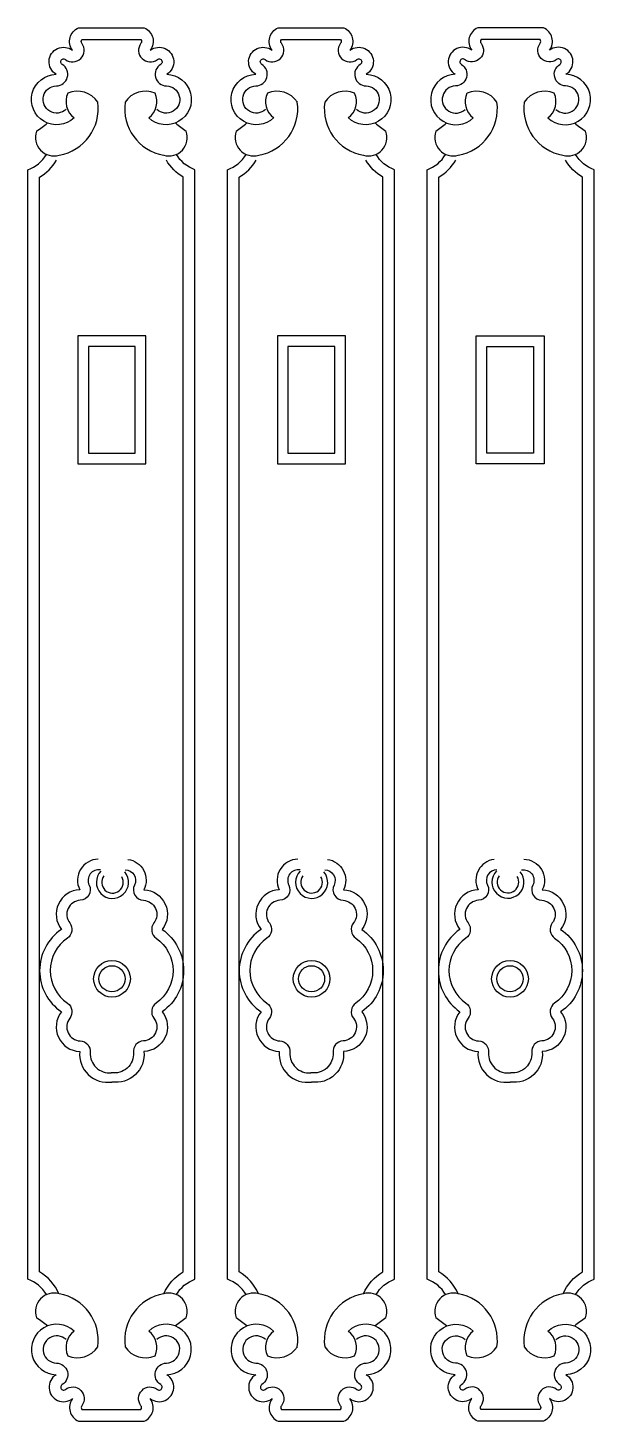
# Model space of a CAD drawing. Header units: metres. Extents: x 373 to 480, y 515 to 778.
import ezdxf

# ---------------------------------------------------------------- set-up
doc = ezdxf.new("R2010")
doc.units = ezdxf.units.M
doc.layers.add('3', color=3, linetype='Continuous')
doc.layers.add('4', color=4, linetype='Continuous')

msp = doc.modelspace()

# ---------------------------------------------------------------- linework, layer by layer
at = {"layer": '3'}
for points in [[(380.45, 762.58, -1.46), (378.62, 767.01, 0.75), (379.72, 771.08, -1.06), (380.34, 772, 0.88), (383.44, 775.07, -0.34), (383.45, 775.78), (394.61, 775.78, -0.34), (394.62, 775.07, 0.88), (397.72, 772, -1.06), (398.35, 771.08, 0.75), (399.44, 767.01, -1.46), (397.61, 762.58, -1.46)], [(418.19, 762.58, -1.46), (416.36, 767.01, 0.75), (417.46, 771.08, -1.06), (418.08, 772, 0.88), (421.18, 775.07, -0.34), (421.19, 775.78), (432.35, 775.78, -0.34), (432.36, 775.07, 0.88), (435.46, 772, -1.06), (436.09, 771.08, 0.75), (437.18, 767.01, -1.46), (435.35, 762.58, -1.46)], [(473.09, 762.58, 1.46), (474.92, 767.01, -0.75), (473.83, 771.08, 1.06), (473.2, 772, -0.88), (470.1, 775.07, 0.34), (470.09, 775.78), (458.93, 775.78, 0.34), (458.92, 775.07, -0.88), (455.82, 772, 1.06), (455.2, 771.08, -0.75), (454.1, 767.01, 1.46), (455.93, 762.58, 1.46)], [(379.1, 538.79, 0.16), (375.43, 542.93), (375.43, 749.77, 0.13), (378.65, 752.99, 0.13)], [(398.96, 538.79, -0.16), (402.63, 542.93), (402.63, 749.77, -0.13), (399.42, 752.99, -0.13)], [(416.84, 538.79, 0.16), (413.17, 542.93), (413.17, 749.77, 0.13), (416.39, 752.99, 0.13)], [(436.7, 538.79, -0.16), (440.37, 542.93), (440.37, 749.77, -0.13), (437.16, 752.99, -0.13)], [(454.58, 538.79, 0.16), (450.91, 542.93), (450.91, 749.77, 0.13), (454.13, 752.99, 0.13)], [(474.44, 538.79, -0.16), (478.11, 542.93), (478.11, 749.77, -0.13), (474.9, 752.99, -0.13)], [(386.97, 618.86, 0.62), (384.83, 616.01, -0.54), (383.13, 613.12, 0.61), (381.16, 608.84, -0.43), (380.7, 605.96, 0.53), (380.7, 593.72, -0.43), (381.16, 590.83, 0.61), (383.13, 586.55, -0.43), (385.03, 584.36, 0.46), (388.99, 580.54, 0.49)], [(391.65, 618.89, -0.55), (393.4, 616.01, 0.54), (395.09, 613.12, -0.61), (397.06, 608.84, 0.43), (397.5, 605.97, -0.52), (397.5, 593.7, 0.43), (397.06, 590.83, -0.61), (395.09, 586.55, 0.43), (393.2, 584.35, -0.48), (388.99, 580.54, -0.49)], [(424.71, 618.86, 0.62), (422.57, 616.01, -0.54), (420.87, 613.12, 0.61), (418.9, 608.84, -0.43), (418.44, 605.96, 0.53), (418.44, 593.72, -0.43), (418.9, 590.83, 0.61), (420.87, 586.55, -0.43), (422.77, 584.36, 0.46), (426.73, 580.54, 0.49)], [(429.39, 618.89, -0.55), (431.13, 616.01, 0.54), (432.83, 613.12, -0.61), (434.8, 608.84, 0.43), (435.24, 605.97, -0.52), (435.24, 593.7, 0.43), (434.8, 590.83, -0.61), (432.83, 586.55, 0.43), (430.94, 584.35, -0.48), (426.73, 580.54, -0.49)], [(461.89, 618.89, 0.55), (460.15, 616.01, -0.54), (458.45, 613.12, 0.61), (456.48, 608.84, -0.43), (456.04, 605.97, 0.52), (456.04, 593.7, -0.43), (456.48, 590.83, 0.61), (458.45, 586.55, -0.43), (460.35, 584.35, 0.48), (464.55, 580.54, 0.49)], [(466.58, 618.86, -0.62), (468.72, 616.01, 0.54), (470.41, 613.12, -0.61), (472.39, 608.84, 0.43), (472.84, 605.96, -0.53), (472.84, 593.72, 0.43), (472.39, 590.83, -0.61), (470.41, 586.55, 0.43), (468.52, 584.36, -0.46), (464.55, 580.54, -0.49)], [(380.45, 530.11, 1.46), (378.62, 525.69, -0.75), (379.72, 521.61, 1.06), (380.34, 520.7, -0.88), (383.44, 517.62, 0.34), (383.45, 516.91), (394.61, 516.91, 0.34), (394.62, 517.62, -0.88), (397.72, 520.7, 1.06), (398.35, 521.61, -0.75), (399.44, 525.69, 1.46), (397.61, 530.11, 1.46)], [(418.19, 530.11, 1.46), (416.36, 525.69, -0.75), (417.46, 521.61, 1.06), (418.08, 520.7, -0.88), (421.18, 517.62, 0.34), (421.19, 516.91), (432.35, 516.91, 0.34), (432.36, 517.62, -0.88), (435.46, 520.7, 1.06), (436.09, 521.61, -0.75), (437.18, 525.69, 1.46), (435.35, 530.11, 1.46)], [(473.09, 530.11, -1.46), (474.92, 525.69, 0.75), (473.83, 521.61, -1.06), (473.2, 520.7, 0.88), (470.1, 517.62, -0.34), (470.09, 516.91), (458.93, 516.91, -0.34), (458.92, 517.62, 0.88), (455.82, 520.7, -1.06), (455.2, 521.61, 0.75), (454.1, 525.69, -1.46), (455.93, 530.11, -1.46)]]:
    msp.add_lwpolyline(points, format="xyb", dxfattribs=at)
for points in [[(384.68, 697.6), (393.55, 697.6), (393.55, 717.77), (384.68, 717.77)], [(422.42, 697.6), (431.28, 697.6), (431.28, 717.77), (422.42, 717.77)], [(468.87, 697.6), (460, 697.6), (460, 717.77), (468.87, 717.77)]]:
    msp.add_lwpolyline(points, close=True, dxfattribs=at)
for centre in [(389.14, 598.3), (426.88, 598.3), (464.4, 598.3)]:
    msp.add_circle(centre, 2.47, dxfattribs=at)
for centre in [(389.23, 616.52), (426.89, 616.53), (464.01, 616.56)]:
    msp.add_arc(centre, 2.04, 143.38, 31.34, dxfattribs=at)
at = {"layer": '4'}
for points in [[(381.97, 760.99, -1.46), (378.57, 769.2, -1.06), (381.69, 773.74, -0.49), (382.82, 777.98), (395.24, 777.98, -0.49), (396.37, 773.74, -1.06), (399.49, 769.2, -1.46), (396.09, 760.99)], [(419.71, 760.99, -1.46), (416.31, 769.2, -1.06), (419.43, 773.74, -0.49), (420.56, 777.98), (432.98, 777.98, -0.49), (434.11, 773.74, -1.06), (437.23, 769.2, -1.46), (433.83, 760.99)], [(471.57, 760.99, 1.46), (474.97, 769.2, 1.06), (471.85, 773.74, 0.49), (470.72, 777.98), (458.3, 777.98, 0.49), (457.17, 773.74, 1.06), (454.05, 769.2, 1.46), (457.45, 760.99)], [(376.74, 538.61, 0.18), (373.23, 541.52), (373.23, 751.17, 0.18), (376.74, 754.08)], [(401.33, 538.61, -0.18), (404.83, 541.52), (404.83, 751.17, -0.18), (401.33, 754.08)], [(414.48, 538.61, 0.18), (410.97, 541.52), (410.97, 751.17, 0.18), (414.48, 754.08)], [(439.07, 538.61, -0.18), (442.57, 541.52), (442.57, 751.17, -0.18), (439.07, 754.08)], [(452.22, 538.61, 0.18), (448.71, 541.52), (448.71, 751.17, 0.18), (452.22, 754.08)], [(476.81, 538.61, -0.18), (480.31, 541.52), (480.31, 751.17, -0.18), (476.81, 754.08)], [(386.53, 620.89, 0.55), (383.04, 615.12, 0.61), (379.58, 607.61, 0.53), (379.58, 592.06, 0.61), (383.04, 584.55, 0.49), (389.11, 578.79)], [(392.15, 620.86, -0.51), (395.19, 615.12, -0.61), (398.64, 607.61, -0.52), (398.64, 592.06, -0.61), (395.19, 584.55, -0.49), (389.11, 578.79)], [(424.27, 620.89, 0.55), (420.78, 615.12, 0.61), (417.32, 607.61, 0.53), (417.32, 592.06, 0.61), (420.78, 584.55, 0.49), (426.85, 578.79)], [(429.89, 620.86, -0.51), (432.92, 615.12, -0.61), (436.38, 607.61, -0.52), (436.38, 592.06, -0.61), (432.92, 584.55, -0.49), (426.85, 578.79)], [(461.39, 620.86, 0.51), (458.36, 615.12, 0.61), (454.9, 607.61, 0.52), (454.9, 592.06, 0.61), (458.36, 584.55, 0.49), (464.43, 578.79)], [(467.01, 620.89, -0.55), (470.51, 615.12, -0.61), (473.97, 607.61, -0.53), (473.97, 592.06, -0.61), (470.51, 584.55, -0.49), (464.43, 578.79)], [(381.97, 531.7, 1.46), (378.57, 523.49, 1.06), (381.69, 518.96, 0.49), (382.82, 514.71), (395.24, 514.71, 0.49), (396.37, 518.96, 1.06), (399.49, 523.49, 1.46), (396.09, 531.7)], [(419.71, 531.7, 1.46), (416.31, 523.49, 1.06), (419.43, 518.96, 0.49), (420.56, 514.71), (432.98, 514.71, 0.49), (434.11, 518.96, 1.06), (437.23, 523.49, 1.46), (433.83, 531.7)], [(471.57, 531.7, -1.46), (474.97, 523.49, -1.06), (471.85, 518.96, -0.49), (470.72, 514.71), (458.3, 514.71, -0.49), (457.17, 518.96, -1.06), (454.05, 523.49, -1.46), (457.45, 531.7)]]:
    msp.add_lwpolyline(points, format="xyb", dxfattribs=at)
for points in [[(382.68, 695.6), (395.55, 695.6), (395.55, 719.77), (382.68, 719.77)], [(420.42, 695.6), (433.28, 695.6), (433.28, 719.77), (420.42, 719.77)], [(470.87, 695.6), (458, 695.6), (458, 719.77), (470.87, 719.77)]]:
    msp.add_lwpolyline(points, close=True, dxfattribs=at)
for centre in [(389.14, 598.3), (426.88, 598.3), (464.4, 598.3)]:
    msp.add_circle(centre, 3.47, dxfattribs=at)
for centre, radius, start, end in [((377.6, 762.71), 8.93, 279.93, 7.93), ((384.27, 764.06), 3.83, 155.47, 233.13), ((382.6, 761.39), 4.62, 33.54, 113.03), ((400.47, 762.71), 8.93, 172.07, 260.07), ((395.47, 761.39), 4.62, 66.97, 146.46), ((393.79, 764.06), 3.83, 306.87, 24.53), ((415.34, 762.71), 8.93, 279.93, 7.93), ((422.01, 764.06), 3.83, 155.47, 233.13), ((420.34, 761.39), 4.62, 33.54, 113.03), ((438.21, 762.71), 8.93, 172.07, 260.07), ((433.21, 761.39), 4.62, 66.97, 146.46), ((431.53, 764.06), 3.83, 306.87, 24.53), ((453.08, 762.71), 8.93, 279.93, 7.93), ((459.75, 764.06), 3.83, 155.47, 233.13), ((458.08, 761.39), 4.62, 33.54, 113.03), ((475.95, 762.71), 8.93, 172.07, 260.07), ((470.95, 761.39), 4.62, 66.97, 146.46), ((469.27, 764.06), 3.83, 306.87, 24.53), ((378.17, 757.26), 3.49, 160.21, 286.15), ((344.44, 800.27), 51.73, 306.06, 308.9), ((399.9, 757.26), 3.49, 253.85, 19.79), ((433.63, 800.27), 51.73, 231.1, 233.94), ((415.91, 757.26), 3.49, 160.21, 286.15), ((382.18, 800.27), 51.73, 306.06, 308.9), ((437.64, 757.26), 3.49, 253.85, 19.79), ((471.37, 800.27), 51.73, 231.1, 233.94), ((453.65, 757.26), 3.49, 160.21, 286.15), ((419.92, 800.27), 51.73, 306.06, 308.9), ((475.37, 757.26), 3.49, 253.85, 19.79), ((509.11, 800.27), 51.73, 231.1, 233.94), ((464.01, 616.56), 3.04, 135.57, 40.13), ((389.23, 616.52), 3.04, 135.57, 40.13), ((426.89, 616.53), 3.04, 135.57, 40.13), ((378.17, 535.43), 3.49, 73.85, 199.79), ((377.6, 529.98), 8.93, 352.07, 80.07), ((400.47, 529.98), 8.93, 99.93, 187.93), ((399.9, 535.43), 3.49, 340.21, 106.15), ((415.91, 535.43), 3.49, 73.85, 199.79), ((415.34, 529.98), 8.93, 352.07, 80.07), ((438.21, 529.98), 8.93, 99.93, 187.93), ((437.64, 535.43), 3.49, 340.21, 106.15), ((453.65, 535.43), 3.49, 73.85, 199.79), ((453.08, 529.98), 8.93, 352.07, 80.07), ((475.95, 529.98), 8.93, 99.93, 187.93), ((475.37, 535.43), 3.49, 340.21, 106.15), ((344.44, 492.43), 51.73, 51.1, 53.94), ((433.63, 492.43), 51.73, 126.06, 128.9), ((382.18, 492.43), 51.73, 51.1, 53.94), ((471.37, 492.43), 51.73, 126.06, 128.9), ((419.92, 492.43), 51.73, 51.1, 53.94), ((509.11, 492.43), 51.73, 126.06, 128.9), ((384.27, 528.64), 3.83, 126.87, 204.53), ((393.79, 528.64), 3.83, 335.47, 53.13), ((422.01, 528.64), 3.83, 126.87, 204.53), ((431.53, 528.64), 3.83, 335.47, 53.13), ((459.75, 528.64), 3.83, 126.87, 204.53), ((469.27, 528.64), 3.83, 335.47, 53.13), ((382.6, 531.3), 4.62, 246.97, 326.46), ((395.47, 531.3), 4.62, 213.54, 293.03), ((420.34, 531.3), 4.62, 246.97, 326.46), ((433.21, 531.3), 4.62, 213.54, 293.03), ((458.08, 531.3), 4.62, 246.97, 326.46), ((470.95, 531.3), 4.62, 213.54, 293.03)]:
    msp.add_arc(centre, radius, start, end, dxfattribs=at)

doc.saveas('drawing.dxf')
